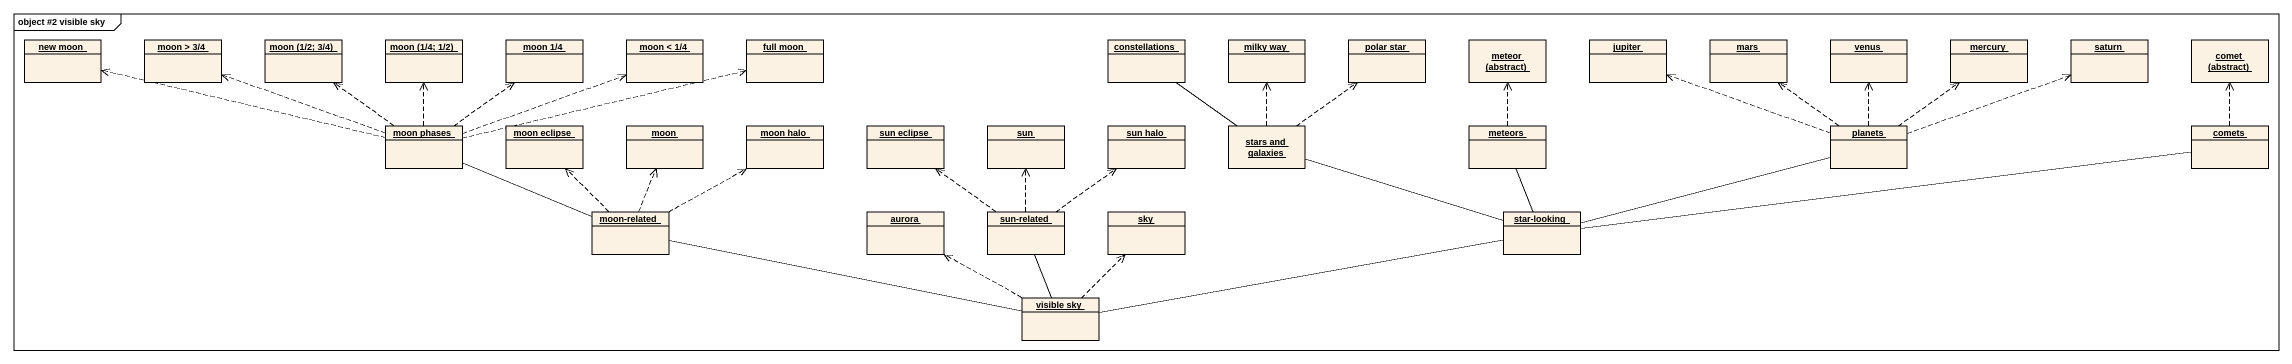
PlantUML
@startuml
mainframe object #2 visible sky
hide circle
hide empty members
object "new moon" as new_moon
object "moon > 3/4" as moon_3_4
object "moon (1/2; 3/4)" as moon_1_2_3_4
object "moon (1/4; 1/2)" as moon_1_4_1_2
object "moon 1/4" as moon_1_4
object "moon < 1/4" as moon_1_4_2
object "full moon" as full_moon
object constellations
object "milky way" as milky_way
object "polar star" as polar_star
object "meteor (abstract)" as meteor_abstract
object jupiter
object mars
object venus
object mercury
object saturn
object "comet (abstract)" as comet_abstract
object "moon phases" as moon_phases
object "moon eclipse" as moon_eclipse
object moon
object "moon halo" as moon_halo
object "sun eclipse" as sun_eclipse
object sun
object "sun halo" as sun_halo
object "stars and galaxies" as stars_and_galaxies
object meteors
object planets
object comets
object "moon-related" as moon_related
object aurora
object "sun-related" as sun_related
object sky
object "star-looking" as star_looking
object "visible sky" as visible_sky
moon_phases .left.> new_moon
moon_phases .left.> moon_3_4
moon_phases .up.> moon_1_2_3_4
moon_phases .up.> moon_1_4_1_2
moon_phases .up.> moon_1_4
moon_phases .right.> moon_1_4_2
moon_phases .right.> full_moon
stars_and_galaxies -up- constellations
stars_and_galaxies .up.> milky_way
stars_and_galaxies .up.> polar_star
meteors .up.> meteor_abstract
planets .left.> jupiter
planets .up.> mars
planets .up.> venus
planets .up.> mercury
planets .right.> saturn
comets .up.> comet_abstract
moon_related -left- moon_phases
moon_related .up.> moon_eclipse
moon_related .up.> moon
moon_related .right.> moon_halo
sun_related .up.> sun_eclipse
sun_related .up.> sun
sun_related .up.> sun_halo
star_looking -left- stars_and_galaxies
star_looking -up- meteors
star_looking -right- planets
star_looking -right- comets
visible_sky -left- moon_related
visible_sky .left.> aurora
visible_sky -up- sun_related
visible_sky .up.> sky
visible_sky -right- star_looking
@enduml
